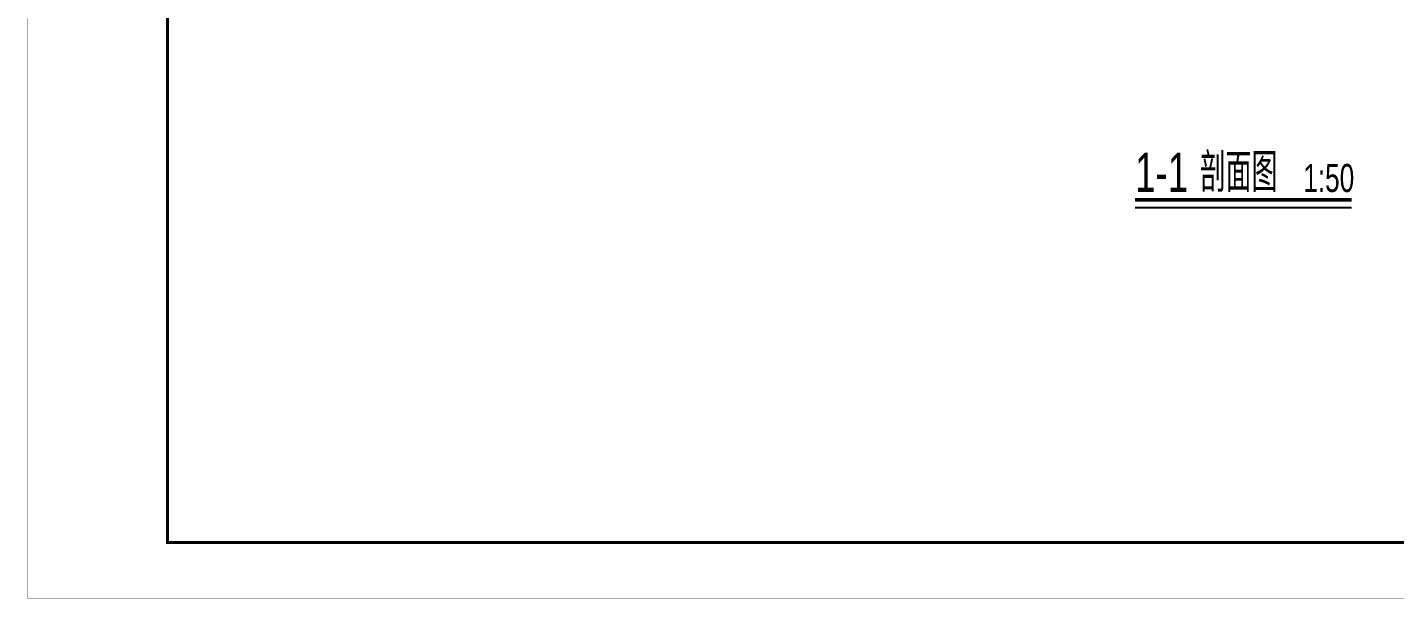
# Model space of a CAD drawing. Extents: x -778003 to -147913, y -2164908 to -814216.
# Drawn here: x -484126 to -471916, y -1303339 to -1298237 of the extents above; entities that cross this region are included whole.
import ezdxf

# ---------------------------------------------------------------- set-up
doc = ezdxf.new("R2010")
doc.units = 0
doc.header["$LTSCALE"] = 1000
doc.header["$MEASUREMENT"] = 0
doc.layers.get('0').update_dxf_attribs({"linetype": 'CONTINUOUS'})
doc.layers.add('DIM_SYMB', color=3, linetype='CONTINUOUS')
doc.styles.add('HZF', font='ROS', dxfattribs={"width": 0.8, "bigfont": 'JD'})

# ---------------------------------------------------------------- blocks, each defined once
blk = doc.blocks.new('A1')
for points, const_width in [([(-584266, -1025182), (-500166, -1025182), (-500166, -965782), (-584266, -965782)], 5), ([(-507666, -966782), (-581766, -966782), (-581766, -1024182), (-507666, -1024182)], 50)]:
    blk.add_lwpolyline(points, close=True, dxfattribs=dict(const_width=const_width))

msp = doc.modelspace()

# ---------------------------------------------------------------- linework, layer by layer
msp.add_lwpolyline([(-482875.2, -1274138.1), (-442575.2, -1274138.1), (-442575.2, -1302838.1), (-482875.2, -1302838.1)], close=True)
at = {"layer": 'DIM_SYMB', "const_width": 35}
msp.add_lwpolyline([(-474234.3, -1299777.5), (-472301.4, -1299777.5)], dxfattribs=at)
at = {"layer": 'DIM_SYMB'}
msp.add_lwpolyline([(-474234.3, -1299847.5), (-472301.4, -1299847.5)], dxfattribs=at)

# ---------------------------------------------------------------- block references
at = {"xscale": 0.5, "yscale": 0.5, "zscale": 0.5}
msp.add_blockref('A1', (-191992, -790747.2), dxfattribs=at)

# ---------------------------------------------------------------- texts
at = {"layer": 'DIM_SYMB', "color": 7, "style": 'HZF', "width": 0.7}
for s, height, p in [('1-1', 350, (-474234.3, -1299707.5)), ('剖面图', 347.29, (-473656.8, -1299707.5)), ('1:50', 250, (-472732.7, -1299707.5))]:
    msp.add_text(s, height=height, dxfattribs=at).set_placement(p)

doc.saveas('drawing.dxf')
